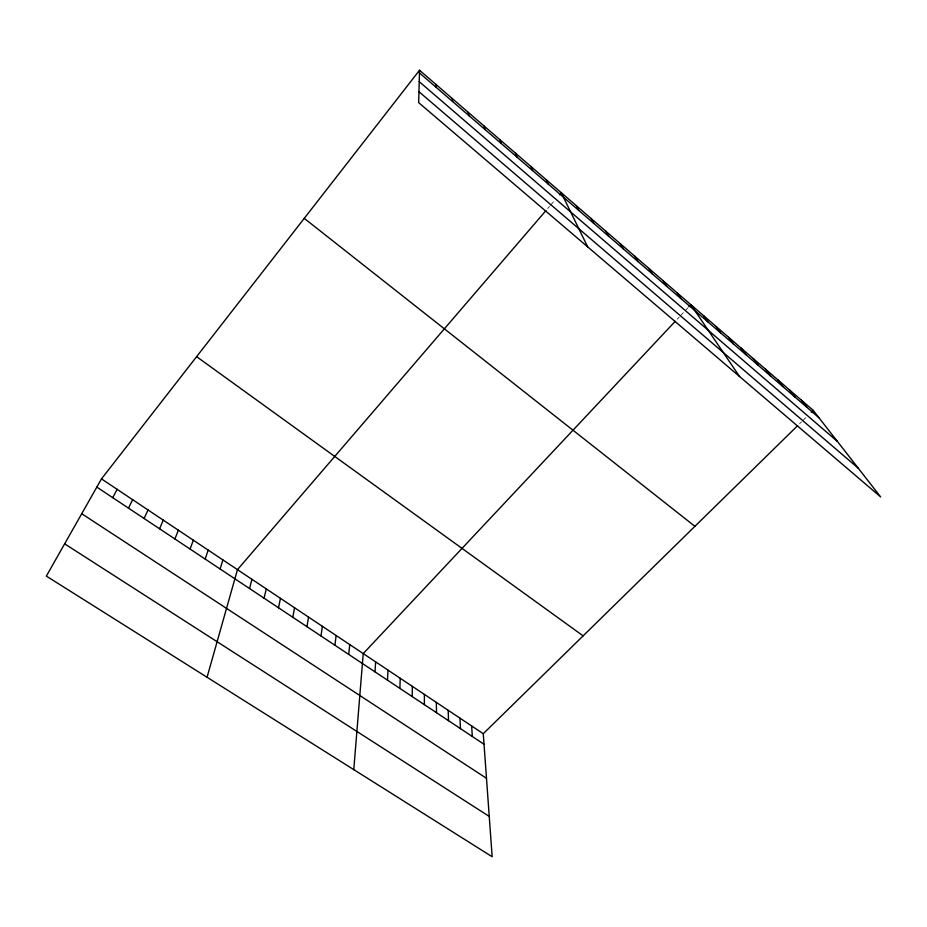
<?xml version="1.0" encoding="UTF-8"?>
<svg xmlns="http://www.w3.org/2000/svg" width="927" height="927" viewBox="0 0 927 927"><rect width="100%" height="100%" fill="white"/><g stroke="black" fill="none" stroke-linecap="round" stroke-linejoin="round"><path stroke-width="0.7" stroke-dasharray="4.63 3.48" d="M547.741 208.505L549.549 206.397M550.453 205.342L554.068 201.136M677.231 319.201L679.178 317.127M680.151 316.095L687.95 307.787M799.561 423.79L801.507 421.866M802.492 420.916L806.397 417.092"/><path stroke-width="1.39" d="M412.191 696.571L412.341 686.374M419.537 70.255L418.68 102.642L880.65 496.93L813.222 410.394L419.537 70.255L101.483 478.888L46.35 576.096L492.156 856.745L483.268 733.709L797.626 425.678M399.896 688.402L400.209 678.274M387.498 680.163L387.973 670.105M375.006 671.866L375.644 661.878M353.766 769.63L363.233 653.593L675.308 321.252M348.726 654.416L349.722 644.578M334.925 645.25L336.107 635.493M321.009 636.003L322.376 626.328M306.964 626.675L308.529 617.081M292.793 617.266L294.554 607.753M278.506 607.776L280.464 598.355M264.091 598.205L266.258 588.877M249.548 588.541L251.924 579.305M207.057 677.266L237.474 569.653L545.957 210.58M220.093 568.981L222.886 559.92M205.157 559.062L208.181 550.105M190.093 549.051L193.337 540.198M174.902 538.958L178.366 530.209M159.571 528.772L163.268 520.128M144.091 518.494L148.019 509.954M128.482 508.123L132.654 499.688M112.723 497.66L117.138 489.34M559.479 194.832L561.287 192.735L587.683 246.883M688.923 306.756L690.87 304.682L739.526 376.478M811.276 412.306L813.222 410.394M64.647 543.836L489.236 816.42M81.727 513.72L486.49 778.321M96.825 487.104L484.033 744.277M101.483 478.888L483.268 733.709M196.617 356.663L583.118 635.864M304.265 218.366L694.914 526.327M418.969 91.703L858.251 468.181M419.236 81.669L837.359 441.368M419.467 72.932L818.912 417.695M801.461 400.232L807 407.405M789.584 389.977L794.972 397.034M777.614 379.63L782.851 386.571M765.551 369.201L770.627 376.014M753.373 358.679L758.286 365.365M741.09 348.065L745.841 354.624M728.692 337.37L733.292 343.79M716.2 326.571L720.615 332.863M703.593 315.667L707.834 321.82M677.023 292.723L680.905 298.575M663.048 280.638L666.733 286.339M648.935 268.448L652.411 273.986M634.682 256.13L637.961 261.507M620.29 243.697L623.361 248.911M605.76 231.147L608.61 236.188M591.078 218.471L593.72 223.326M576.258 205.667L578.68 210.348M546.177 179.664L548.135 183.986M530.904 166.478L532.631 170.603M515.47 153.14L516.965 157.08M499.896 139.687L501.136 143.418M484.149 126.084L485.134 129.606M468.251 112.341L468.981 115.666M452.179 98.459L452.654 101.564M435.945 84.438L436.142 87.323M471.669 725.968L472.283 736.478M459.977 718.17L460.452 728.622M448.204 710.314L448.517 720.696M436.339 702.388L436.501 712.712M424.392 694.416L424.392 704.671"/></g></svg>
